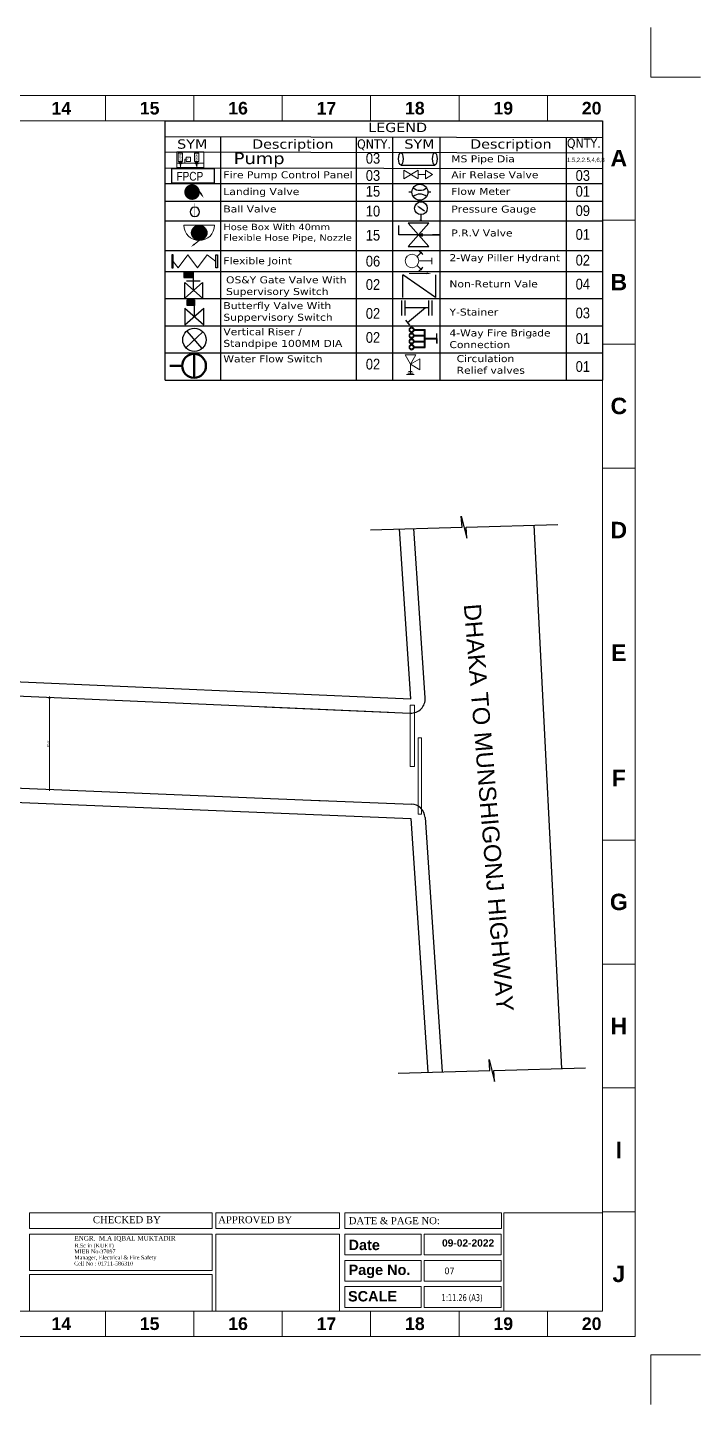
# Model space of a CAD drawing. Header units: inches. Extents: x -98933 to 1585249, y -3352739 to 192771.
# Drawn here: x 15538 to 17236, y 47333 to 50808 of the extents above; entities that cross this region are included whole.
import ezdxf

# ---------------------------------------------------------------- set-up
doc = ezdxf.new("R2010")
doc.units = ezdxf.units.IN
doc.header["$MEASUREMENT"] = 0
doc.header["$PDMODE"] = 35
doc.linetypes.add('CONTINOUS', pattern=[0])
doc.layers.get('0').update_dxf_attribs({"lineweight": 0})
doc.layers.get('Defpoints').update_dxf_attribs({"lineweight": 0})
for name, color, linetype in [('-TB', 7, 'Continuous'), ('8', 7, 'Continuous'), ('A site line', 7, 'Continuous')]:
    doc.layers.add(name, color=color, linetype=linetype)
for name, color, linetype, lineweight in [('BRICK', 32, 'Continuous', 20), ('DIM', 7, 'Continuous', 0), ('FF-VALVES', 170, 'Continuous', 18), ('FIRE SCH', 8, 'Continuous', 0), ('FPS- Butterfly Valve', 1, 'Continuous', 25), ('FPS- FBC-2', 1, 'Continuous', 25), ('FPS- Flexible Joint', 1, 'Continuous', 25), ('FPS- Hose Box', 1, 'Continuous', 25), ('FPS- Landing Valve', 1, 'Continuous', 25), ('FPS- Non Ruturn Valve', 1, 'Continuous', 25), ('FPS- OSY Valve', 1, 'Continuous', 25), ('FPS- Pillar Hydrant', 1, 'Continuous', 25), ('FPS- Pressure Gauge', 1, 'Continuous', 25), ('FPS- Pressure Relief Valve', 1, 'Continuous', 25), ('FPS- Riser', 1, 'Continuous', 25), ('FPS- Y-Strainer', 1, 'Continuous', 25), ('Inline', 7, 'Continuous', 0), ('Layer1', 134, 'Continuous', 0), ('OHTDELIVERY', 7, 'Continuous', 0), ('Outline', 7, 'Continuous', 0), ('pipe line', 1, 'Continuous', 25), ('Scale', 7, 'Continuous', 0), ('Scale_Text', 7, 'Continuous', 0), ('Text', 7, 'Continuous', 0), ('TEXT_TITLEBOX', 7, 'Continuous', 13), ('Titelblk', 7, 'Continuous', 25), ('TITLE', 7, 'Continuous', 20)]:
    doc.layers.add(name, color=color, linetype=linetype, lineweight=lineweight)
doc.styles.add('arial narrow', font='tahoma.ttf')
doc.styles.add('new', font='tahoma.ttf', dxfattribs={"width": 1.3})
doc.styles.add('REG', font='times.ttf')
doc.styles.add('SHT-TEXT-1', font='times.ttf', dxfattribs={"height": 12})
doc.styles.get("Standard").update_dxf_attribs({"font": 'arialbd.ttf', "height": 24})
doc.styles.add('style1', font='arial.ttf')
doc.styles.add('TX 5', font='ARIALN.TTF')
doc.styles.add('ZIA', font='ARIALN.TTF', dxfattribs={"width": 1.05, "height": 10})
doc.dimstyles.new('Dim-Pres', dxfattribs={"dimtxt": 5.5, "dimasz": 2, "dimexe": 1.5, "dimexo": 1.5, "dimgap": 1, "dimtad": 3, "dimdec": 0, "dimzin": 3, "dimdsep": 46, "dimlunit": 4, "dimtxsty": 'REG', "dimblk": 'point', "dimcen": 2, "dimclrd": 256, "dimclre": 256, "dimclrt": 7, "dimadec": 0, "dimazin": 0, "dimtfac": 0.75, "dimtdec": 0, "dimtmove": 1, "dimatfit": 3, "dimldrblk": 'point', "dimfxl": 0, "dimtolj": 1, "dimtzin": 0, "dimlwd": -1, "dimlwe": -1, "dimarcsym": 1})

# ---------------------------------------------------------------- blocks, each defined once
blk = doc.blocks.new('PAGE')
at = {"layer": 'Inline', "color": 252, "lineweight": 15}
blk.add_lwpolyline([(178051640.63, 22656441.11), (178051640.63, 22657235.79), (178050505.36, 22657235.79), (178050505.36, 22656441.11)], close=True, dxfattribs=at)
at = {"layer": 'Outline', "color": 252, "lineweight": 15}
for p, q in [((178051662.57, 22657252.66), (178050483.42, 22657252.66)), ((178051662.57, 22656424.24), (178051662.57, 22657252.66)), ((178050483.42, 22656424.24), (178051662.57, 22656424.24))]:
    blk.add_line(p, q, dxfattribs=at)
blk.add_lwpolyline([(178050483.42, 22657252.66), (178050483.42, 22656424.24)], dxfattribs=at)
at = {"layer": 'Scale', "color": 252, "lineweight": 9}
for p, q in [((178050542.02, 22657235.79), (178050542.02, 22657252.66)), ((178050601.02, 22657235.79), (178050601.02, 22657252.66)), ((178050660.01, 22657235.79), (178050660.01, 22657252.66)), ((178050719.01, 22657235.79), (178050719.01, 22657252.66)), ((178050778.01, 22657235.79), (178050778.01, 22657252.66)), ((178050837.01, 22657235.79), (178050837.01, 22657252.66)), ((178050896, 22657235.79), (178050896, 22657252.66)), ((178050955, 22657235.79), (178050955, 22657252.66)), ((178051014, 22657235.79), (178051014, 22657252.66)), ((178051131.99, 22657235.79), (178051131.99, 22657252.66)), ((178051190.99, 22657235.79), (178051190.99, 22657252.66)), ((178051249.99, 22657235.79), (178051249.99, 22657252.66)), ((178051308.99, 22657235.79), (178051308.99, 22657252.66)), ((178051367.98, 22657235.79), (178051367.98, 22657252.66)), ((178051426.98, 22657235.79), (178051426.98, 22657252.66)), ((178051485.98, 22657235.79), (178051485.98, 22657252.66)), ((178051544.98, 22657235.79), (178051544.98, 22657252.66)), ((178051603.97, 22657235.79), (178051603.97, 22657252.66)), ((178050483.42, 22657169.57), (178050505.36, 22657169.57)), ((178051640.63, 22657169.57), (178051662.57, 22657169.57)), ((178050483.42, 22657086.79), (178050505.36, 22657086.79)), ((178051640.63, 22657086.79), (178051662.57, 22657086.79)), ((178050483.42, 22657004.01), (178050505.36, 22657004.01)), ((178051640.63, 22657004.01), (178051662.57, 22657004.01)), ((178050483.42, 22656921.23), (178050505.36, 22656921.23)), ((178050483.42, 22656755.67), (178050505.36, 22656755.67)), ((178051640.63, 22656755.67), (178051662.57, 22656755.67)), ((178050483.42, 22656672.88), (178050505.36, 22656672.88)), ((178051640.63, 22656672.88), (178051662.57, 22656672.88)), ((178050483.42, 22656590.1), (178050505.36, 22656590.1)), ((178051640.63, 22656590.1), (178051662.57, 22656590.1)), ((178050483.42, 22656507.32), (178050505.36, 22656507.32)), ((178051640.63, 22656507.32), (178051662.57, 22656507.32)), ((178051640.63, 22656507.32), (178051662.57, 22656507.32)), ((178051640.63, 22656507.32), (178051662.57, 22656507.32)), ((178050542.02, 22656424.24), (178050542.02, 22656441.11)), ((178050601.02, 22656424.24), (178050601.02, 22656441.11)), ((178050660.01, 22656424.24), (178050660.01, 22656441.11)), ((178050719.01, 22656424.24), (178050719.01, 22656441.11)), ((178050778.01, 22656424.24), (178050778.01, 22656441.11)), ((178050837.01, 22656424.24), (178050837.01, 22656441.11)), ((178050896, 22656424.24), (178050896, 22656441.11)), ((178050955, 22656424.24), (178050955, 22656441.11)), ((178051014, 22656424.24), (178051014, 22656441.11)), ((178051131.99, 22656424.24), (178051131.99, 22656441.11)), ((178051190.99, 22656424.24), (178051190.99, 22656441.11)), ((178051249.99, 22656424.24), (178051249.99, 22656441.11)), ((178051308.99, 22656424.24), (178051308.99, 22656441.11)), ((178051367.98, 22656424.24), (178051367.98, 22656441.11)), ((178051426.98, 22656424.24), (178051426.98, 22656441.11)), ((178051485.98, 22656424.24), (178051485.98, 22656441.11)), ((178051544.98, 22656424.24), (178051544.98, 22656441.11)), ((178051603.97, 22656424.24), (178051603.97, 22656441.11))]:
    blk.add_line(p, q, dxfattribs=at)
at = {"layer": 'Scale_Text', "color": 252, "lineweight": 13, "attachment_point": 5}
for s, insert, char_height, width in [('01', (178050512.52, 22657244.22), 8.435, 2.5102), ('02', (178050571.52, 22657244.22), 8.435, 2.5102), ('03', (178050630.51, 22657244.22), 8.435, 2.5102), ('04', (178050689.51, 22657244.22), 8.435, 2.5102), ('05', (178050748.51, 22657244.22), 8.435, 2.5102), ('06', (178050807.51, 22657244.22), 8.435, 2.5102), ('07', (178050866.5, 22657244.22), 8.435, 2.5102), ('08', (178050925.5, 22657244.22), 8.435, 2.5102), ('09', (178050984.5, 22657244.22), 8.435, 2.5102), ('10', (178051043.5, 22657244.22), 8.435, 2.5102), ('13', (178051220.49, 22657244.22), 8.435, 2.5102), ('16', (178051397.48, 22657244.22), 8.435, 2.5102), ('18', (178051515.48, 22657244.22), 8.435, 2.5102), ('19', (178051574.48, 22657244.22), 8.435, 2.5102), ('20', (178051633.47, 22657244.22), 8.435, 2.5102), ('11', (178051102.49, 22657244.22), 8.435, 2.5102), ('12', (178051161.49, 22657244.22), 8.435, 2.5102), ('14', (178051279.49, 22657244.22), 8.435, 2.5102), ('15', (178051338.49, 22657244.22), 8.435, 2.5102), ('17', (178051456.48, 22657244.22), 8.435, 2.5102), ('A', (178050494.39, 22657210.97), 10.97, 8.3603), ('A', (178051651.6, 22657210.97), 10.97, 8.3603), ('B', (178050494.39, 22657128.18), 10.97, 8.3603), ('B', (178051651.6, 22657128.18), 10.97, 8.3603), ('C', (178050494.39, 22657045.4), 10.97, 8.3603), ('C', (178051651.6, 22657045.4), 10.97, 8.3603), ('D', (178050494.39, 22656962.62), 10.97, 8.3603), ('D', (178051651.6, 22656962.62), 10.97, 8.3603), ('E', (178050494.39, 22656879.84), 10.97, 8.3603), ('E', (178051651.6, 22656880.75), 10.97, 8.3603), ('F', (178050494.39, 22656797.06), 10.97, 8.3603), ('F', (178051651.6, 22656797.06), 10.97, 8.3603), ('G', (178050494.39, 22656714.27), 10.97, 8.3603), ('G', (178051651.6, 22656714.27), 10.97, 8.3603), ('H', (178050494.39, 22656631.49), 10.97, 8.3603), ('H', (178051651.6, 22656631.49), 10.97, 8.3603), ('I', (178050494.39, 22656548.71), 10.97, 8.3603), ('I', (178051651.6, 22656548.71), 10.97, 8.3603), ('J', (178050494.39, 22656465.93), 10.97, 8.3603), ('J', (178051651.6, 22656465.93), 10.97, 8.3603), ('01', (178050512.52, 22656432.67), 8.435, 2.5102), ('02', (178050571.52, 22656432.67), 8.435, 2.5102), ('03', (178050630.51, 22656432.67), 8.435, 2.5102), ('04', (178050689.51, 22656432.67), 8.435, 2.5102), ('05', (178050748.51, 22656432.67), 8.435, 2.5102), ('06', (178050807.51, 22656432.67), 8.435, 2.5102), ('07', (178050866.5, 22656432.67), 8.435, 2.5102), ('08', (178050925.5, 22656432.67), 8.435, 2.5102), ('09', (178050984.5, 22656432.67), 8.435, 2.5102), ('10', (178051043.5, 22656432.67), 8.435, 2.5102), ('11', (178051102.49, 22656432.67), 8.435, 2.5102), ('12', (178051161.49, 22656432.67), 8.435, 2.5102), ('13', (178051220.49, 22656432.67), 8.435, 2.5102), ('14', (178051279.49, 22656432.67), 8.435, 2.5102), ('15', (178051338.49, 22656432.67), 8.435, 2.5102), ('16', (178051397.48, 22656432.67), 8.435, 2.5102), ('17', (178051456.48, 22656432.67), 8.435, 2.5102), ('18', (178051515.48, 22656432.67), 8.435, 2.5102), ('19', (178051574.48, 22656432.67), 8.435, 2.5102), ('20', (178051633.47, 22656432.67), 8.435, 2.5102)]:
    blk.add_mtext(s, dxfattribs=dict(at, insert=insert, char_height=char_height, width=width))
blk = doc.blocks.new('Title')
at = {"layer": 'Defpoints', "color": 1, "ltscale": 10}
for points in [[(-98623, -85271), (-98623, -85371), (-98523, -85371)], [(-98623, -88042.4), (-98623, -87942.4), (-98523, -87942.4)]]:
    blk.add_lwpolyline(points, dxfattribs=at)
at = {"layer": 'Titelblk', "color": 3, "linetype": 'Continuous', "lineweight": 0, "xscale": 3.014611567961765, "yscale": 3.014611567959946, "zscale": 3.014611567966516}
blk.add_blockref('PAGE', (-536855255.8, -68388224), dxfattribs=at)
blk = doc.blocks.new('dot')
at = {"color": 4}
for p, q in [((-1.5, 0), (1.5, 0)), ((0, 1.5), (0, -1.5))]:
    blk.add_line(p, q, dxfattribs=at)
at = {"color": 6, "const_width": 0.5}
blk.add_lwpolyline([(-0.25, 0, 1), (0.25, 0, 1)], format="xyb", close=True, dxfattribs=at)
blk = doc.blocks.new('point')
blk.add_blockref('dot', (0, 0))
blk = doc.blocks.new('*D512')
at = {"layer": 'Defpoints', "color": 0, "ltscale": 30, "transparency": 16777216}
for p in [(15593.4, 49115.9), (15618, 49115.9, -1.2), (15607.9, 48884.4, -1.2)]:
    blk.add_point(p, dxfattribs=at)
at = {"layer": 'Layer1', "ltscale": 30, "transparency": 16777216}
for p, q in [((15597.4, 49115.9), (15591.9, 49115.9)), ((15593.4, 48886.4), (15593.4, 49113.9)), ((15597.4, 48884.4), (15591.9, 48884.4))]:
    blk.add_line(p, q, dxfattribs=at)
at = {"layer": 'Layer1', "ltscale": 30, "transparency": 16777216, "xscale": 2, "yscale": 2, "zscale": 2}
for p, rotation in [((15593.4, 49115.9), 90), ((15593.4, 48884.4), 270)]:
    blk.add_blockref('point', p, dxfattribs=dict(at, rotation=rotation))
at = {"layer": 'Layer1', "color": 7, "ltscale": 30, "transparency": 16777216, "insert": (15589.9, 49000.1), "char_height": 5, "attachment_point": 5, "rotation": 90, "style": 'REG'}
blk.add_mtext('\\A1;19\'-3"', dxfattribs=at)
blk = doc.blocks.new('FPS- Pressure Relief Valve')
at = {"layer": 'FPS- Pressure Relief Valve', "ltscale": 15}
h = blk.add_hatch(color=256, dxfattribs=at)
h.paths.add_polyline_path([(-4331.85, -12011.46), (-4331.85, -12012.27), (-4334.03, -12011.46)])
h.paths.add_polyline_path([(-4331.85, -12010.65), (-4331.85, -12011.46), (-4334.03, -12011.46)])
for p, q in [((-4345.87, -12011.46), (-4345.87, -12005.91)), ((-4327.84, -12004.47), (-4340.22, -12004.47)), ((-4327.84, -12004.47), (-4340.22, -12018.46)), ((-4340.22, -12004.47), (-4327.84, -12018.46)), ((-4334.03, -12011.46), (-4345.87, -12011.46)), ((-4334.03, -12011.46), (-4331.85, -12010.65)), ((-4334.03, -12011.46), (-4321.57, -12011.46)), ((-4334.03, -12011.46), (-4331.85, -12012.27)), ((-4334.03, -12011.46), (-4331.85, -12012.27)), ((-4331.85, -12010.65), (-4331.85, -12012.27)), ((-4321.57, -12011.46), (-4325.71, -12011.46)), ((-4340.22, -12018.46), (-4327.84, -12018.46))]:
    blk.add_line(p, q, dxfattribs=at)
blk = doc.blocks.new('FPS- Pressure Gauge')
at = {"layer": 'FPS- Pressure Gauge', "color": 7}
blk.add_lwpolyline([(-4336.3, -11954.3), (-4331.7, -11957.5)], dxfattribs=at)
at = {"layer": 'FPS- Pressure Gauge', "color": 1}
for points in [[(-4334.6, -11965), (-4335.4, -11965), (-4333.8, -11965)], [(-4334.6, -11960.4), (-4334.6, -11965)]]:
    blk.add_lwpolyline(points, dxfattribs=at)
blk.add_circle((-4334.6, -11955.4), 5.01, dxfattribs=at)
at = {"layer": 'FPS- Pressure Gauge', "color": 7}
blk.add_solid([(-4336.5, -11954.6), (-4337.9, -11953.2), (-4336.1, -11954)], dxfattribs=at)
blk = doc.blocks.new('FPS- Non Ruturn Valve')
at = {"layer": 'FPS- Non Ruturn Valve', "color": 1, "ltscale": 2}
for p, q in [((-4341.32, -11946.47), (-4341.32, -11935.64)), ((-4325.74, -11946.47), (-4341.32, -11935.64)), ((-4325.74, -11935.64), (-4325.74, -11946.47))]:
    blk.add_line(p, q, dxfattribs=at)
at = {"layer": 'FPS- Non Ruturn Valve', "color": 7, "lineweight": 5}
blk.add_lwpolyline([(-4330.01, -11935.05), (-4338.35, -11935.05)], dxfattribs=at)
blk.add_solid([(-4330.01, -11934.65), (-4327.64, -11935.05), (-4330.01, -11935.44)], dxfattribs=at)
blk = doc.blocks.new('FPS- Y-Strainer')
at = {"layer": 'FPS- Y-Strainer', "color": 1, "linetype": 'Continuous'}
for p, q in [((-4339.07, -11925.71), (-4328.32, -11916.87)), ((-4327.1, -11918.41), (-4329.53, -11915.33)), ((-4343.02, -11921.2), (-4343.02, -11930.22)), ((-4340.9, -11921.2), (-4340.9, -11930.22)), ((-4340.9, -11925.71), (-4326.91, -11925.71)), ((-4326.91, -11921.2), (-4326.91, -11930.22)), ((-4324.8, -11921.2), (-4324.8, -11930.22))]:
    blk.add_line(p, q, dxfattribs=at)
blk = doc.blocks.new('FLOW MITER')
at = {"color": 1, "lineweight": 30}
for p, q in [((-163218.73, -135017.19), (-163219.31, -135017.19)), ((-163215.04, -135017.19), (-163215.63, -135017.19))]:
    blk.add_line(p, q, dxfattribs=at)
blk.add_circle((-163217.18, -135017.19), 1.55, dxfattribs=at)
for centre, start, end in [((-163217.18, -135014.83), 229.3985, 310.6015), ((-163217.18, -135019.55), 49.3985, 130.6015)]:
    blk.add_arc(centre, 1.99, start, end, dxfattribs=at)
blk = doc.blocks.new('FPS- Pillar Hydrant')
at = {"layer": 'FPS- Pillar Hydrant', "lineweight": 0}
for p, q in [((-4332.11, -11785.13), (-4334.44, -11787.46)), ((-4332.24, -11785.1), (-4333.39, -11783.95)), ((-4333.39, -11783.95), (-4331.04, -11786.3)), ((-4333.39, -11783.95), (-4331.04, -11786.3)), ((-4331.95, -11784.81), (-4333.39, -11783.95)), ((-4331.04, -11786.3), (-4331.95, -11784.81)), ((-4332.11, -11795.24), (-4334.44, -11792.92)), ((-4333.42, -11790.19), (-4325.55, -11790.19)), ((-4333.39, -11796.43), (-4331.04, -11794.08)), ((-4333.39, -11796.43), (-4331.04, -11794.08)), ((-4332.24, -11795.27), (-4333.39, -11796.43)), ((-4331.04, -11794.08), (-4331.95, -11795.56)), ((-4325.55, -11792.25), (-4325.55, -11788.24)), ((-4325.55, -11790.19), (-4325.55, -11792.25)), ((-4331.95, -11795.56), (-4333.39, -11796.43))]:
    blk.add_line(p, q, dxfattribs=at)
blk.add_circle((-4337.58, -11790.19), 4.16, dxfattribs=at)
blk = doc.blocks.new('A$C3D6C2CD6')
at = {"layer": 'pipe line', "color": 1, "lineweight": 0}
for p, q in [((133, 872), (0, 657)), ((266, 657), (133, 872)), ((0, 657), (266, 657)), ((266, 0), (0, 431)), ((266, 431), (0, 0)), ((0, 431), (266, 431)), ((133, 657), (133, 431)), ((0, 0), (266, 0))]:
    blk.add_line(p, q, dxfattribs=at)
blk = doc.blocks.new('FPS- Hose Box')
at = {"layer": 'FPS- Hose Box'}
blk.add_hatch(color=1, dxfattribs=at).paths.add_polyline_path([(-4357.2, -12025, -1), (-4357.1, -12009.5, -1)])
at = {"layer": 'FPS- Hose Box', "color": 1, "lineweight": 0}
blk.add_line((-4349.4, -12001.7), (-4349.4, -12032.6), dxfattribs=at)
blk.add_line((-4349.4, -12001.7), (-4349.4, -12032.6), dxfattribs=at)
at = {"layer": 'FPS- Hose Box', "color": 1, "lineweight": 0, "ltscale": 10}
blk.add_lwpolyline([(-4368.6, -12012.4), (-4364.9, -12017.1)], dxfattribs=at)
at = {"layer": 'FPS- Hose Box', "color": 1}
blk.add_circle((-4357.1, -12017.2), 7.77, dxfattribs=at)
at = {"layer": 'FPS- Hose Box', "color": 1, "lineweight": 0}
blk.add_arc((-4349.4, -12017.2), 15.5, 89.9811, 269.9811, dxfattribs=at)
at = {"layer": 'FPS- Hose Box', "color": 1, "lineweight": 0, "ltscale": 10}
blk.add_solid([(-4368, -12011.9), (-4371.6, -12008.6), (-4369.3, -12012.8)], dxfattribs=at)
blk = doc.blocks.new('FPS- Butterfly Valve')
at = {"layer": 'FPS- Butterfly Valve'}
h = blk.add_hatch(color=5, dxfattribs=at)
h.dxf.hatch_style = 1
h.paths.add_polyline_path([(-4333.69, -11862.12), (-4333.69, -11865.64), (-4338.21, -11865.64), (-4338.21, -11862.12)])
at = {"layer": 'FPS- Butterfly Valve', "color": 1, "ltscale": 2}
for p, q in [((-4339.63, -11867.44), (-4339.63, -11877.97)), ((-4339.63, -11867.44), (-4327.75, -11877.97)), ((-4339.63, -11877.97), (-4327.75, -11867.44)), ((-4333.69, -11872.71), (-4333.69, -11862.12)), ((-4327.75, -11877.97), (-4327.75, -11867.44))]:
    blk.add_line(p, q, dxfattribs=at)
at = {"layer": 'FPS- Butterfly Valve', "color": 4}
for p, q in [((-4338.21, -11865.64), (-4338.21, -11862.12)), ((-4338.21, -11862.12), (-4333.69, -11862.12)), ((-4333.69, -11865.64), (-4338.21, -11865.64)), ((-4333.69, -11862.12), (-4333.69, -11865.64))]:
    blk.add_line(p, q, dxfattribs=at)
blk = doc.blocks.new('FPS- OSY Valve')
at = {"lineweight": -2}
h = blk.add_hatch(color=5, dxfattribs=at)
h.dxf.hatch_style = 1
h.paths.add_polyline_path([(-4338.77, -11843.67), (-4338.77, -11846.83), (-4333.36, -11846.83), (-4333.36, -11843.67)])
blk.add_lwpolyline([(-4333.36, -11843.67), (-4338.77, -11843.67), (-4338.77, -11846.83), (-4333.36, -11846.83)], close=True, dxfattribs=at)
at = {"layer": 'FPS- OSY Valve', "color": 1, "ltscale": 2}
for p, q in [((-4333.36, -11854.08), (-4333.36, -11843.66)), ((-4338.34, -11858.48), (-4338.34, -11849.67)), ((-4328.38, -11849.67), (-4338.34, -11858.48)), ((-4328.38, -11858.48), (-4338.34, -11849.67)), ((-4329.73, -11848.86), (-4337.38, -11848.86)), ((-4328.38, -11849.67), (-4328.38, -11858.48))]:
    blk.add_line(p, q, dxfattribs=at)
blk = doc.blocks.new('FPS- Landing Valve')
at = {"layer": 'FPS- Landing Valve'}
blk.add_hatch(color=256, dxfattribs=at).paths.add_polyline_path([(-4327.9, -11820.6, -1), (-4339.4, -11820.6, -1)])
blk.add_line((-4327, -11821.9), (-4330, -11817.6), dxfattribs=at)
blk.add_solid([(-4326.5, -11821.5), (-4325, -11825), (-4327.6, -11822.2)], dxfattribs=at)
blk = doc.blocks.new('FPS- Flexible Joint')
at = {"layer": 'FPS- Flexible Joint', "color": 1}
for points in [[(-4344.79, -11808.38), (-4344.79, -11801.69), (-4345.57, -11801.69), (-4345.57, -11808.38)], [(-4323.19, -11808.38), (-4323.19, -11801.69), (-4322.41, -11801.69), (-4322.41, -11808.38)]]:
    blk.add_lwpolyline(points, close=True, dxfattribs=at)
at = {"layer": 'FPS- Flexible Joint', "color": 1, "lineweight": 5}
blk.add_lwpolyline([(-4344.79, -11805.04), (-4342.33, -11808.38), (-4337.41, -11801.69), (-4332.48, -11808.38), (-4327.56, -11801.69), (-4323.19, -11805.04)], dxfattribs=at)
blk = doc.blocks.new('FPS- FBC-2')
at = {"lineweight": -2, "true_color": 0xed1f24}
h = blk.add_hatch(color=240, dxfattribs=at)
h.dxf.hatch_style = 1
h.paths.add_polyline_path([(-4334.74, -11771.09), (-4339.69, -11771.09, 16.474806), (-4339.69, -11771.36), (-4335.01, -11771.36), (-4335.01, -11773.64), (-4339.69, -11773.64, 16.474806), (-4339.69, -11773.91), (-4335.01, -11773.91), (-4335.01, -11776.2), (-4339.69, -11776.2, 16.474806), (-4339.69, -11776.47), (-4335.01, -11776.47), (-4335.01, -11778.75), (-4339.69, -11778.75, 16.474806), (-4339.69, -11779.02), (-4334.74, -11779.02), (-4334.74, -11775.19), (-4329.62, -11775.19), (-4329.62, -11775.05), (-4329.62, -11774.92), (-4334.74, -11774.92)])
h.paths.add_polyline_path([(-4339.95, -11771.22, -1), (-4341.65, -11771.22, -1)], flags=16)
h.paths.add_polyline_path([(-4339.95, -11773.78, -1), (-4341.65, -11773.78, -1)], flags=16)
h.paths.add_polyline_path([(-4339.95, -11776.33, -1), (-4341.65, -11776.33, -1)], flags=16)
h.paths.add_polyline_path([(-4339.95, -11778.88, -1), (-4341.65, -11778.88, -1)], flags=16)
at = {"layer": 'FPS- FBC-2', "color": 1}
for p, q in [((-4339.69, -11771.09), (-4334.74, -11771.09)), ((-4339.69, -11771.36), (-4335.01, -11771.36)), ((-4335.01, -11773.64), (-4335.01, -11771.36)), ((-4334.74, -11774.92), (-4334.74, -11771.09)), ((-4339.69, -11773.64), (-4335.01, -11773.64)), ((-4339.69, -11773.91), (-4335.01, -11773.91)), ((-4339.69, -11776.2), (-4335.01, -11776.2)), ((-4339.69, -11776.47), (-4335.01, -11776.47)), ((-4339.69, -11778.75), (-4335.01, -11778.75)), ((-4335.01, -11776.2), (-4335.01, -11773.91)), ((-4335.01, -11778.75), (-4335.01, -11776.47)), ((-4334.74, -11774.92), (-4329.62, -11774.92)), ((-4334.74, -11775.19), (-4329.62, -11775.19)), ((-4334.74, -11779.02), (-4334.74, -11775.19)), ((-4329.62, -11777.12), (-4329.62, -11772.86)), ((-4329.62, -11775.05), (-4329.62, -11777.24)), ((-4339.69, -11779.02), (-4334.74, -11779.02))]:
    blk.add_line(p, q, dxfattribs=at)
for centre in [(-4340.8, -11771.22), (-4340.8, -11773.78), (-4340.8, -11776.33), (-4340.8, -11778.88)]:
    blk.add_circle(centre, 0.849, dxfattribs=at)
for centre in [(-4340.8, -11771.22), (-4340.8, -11773.78), (-4340.8, -11776.33), (-4340.8, -11778.88)]:
    blk.add_arc(centre, 1.12, 6.94704, 353.05296, dxfattribs=at)
blk = doc.blocks.new('FPS- Riser')
at = {"layer": 'FPS- Riser'}
for p, q in [((-4330.01, -11756.75), (-4337.56, -11763.74)), ((-4337.14, -11756.34), (-4330.43, -11764.15))]:
    blk.add_line(p, q, dxfattribs=at)
blk.add_circle((-4333.78, -11760.24), 5.15, dxfattribs=at)
blk = doc.blocks.new('ball.v')
at = {"color": 7, "linetype": 'ByBlock', "lineweight": 13, "const_width": 1}
for points in [[(387146, 646537), (387146, 646995), (387395, 646995)], [(386990, 646713), (386687, 646713)], [(386990, 646537), (386990, 646888)], [(387302, 646537), (387302, 646888)], [(387302, 646713), (387601, 646713)]]:
    blk.add_lwpolyline(points, dxfattribs=at)
at = {"color": 7, "linetype": 'CONTINOUS'}
blk.add_circle((387146, 646713), 156, dxfattribs=at)
blk = doc.blocks.new('FPS- Fire Pump-2')
at = {"layer": 'OHTDELIVERY'}
for p, q in [((-4383.5, -11919.6), (-4383.5, -11900.4)), ((-4383.5, -11900.4), (-4350.3, -11900.4)), ((-4350.3, -11919.6), (-4350.3, -11900.4)), ((-4350.3, -11914.2), (-4383.5, -11914.2)), ((-4380.5, -11913.4), (-4377.4, -11913.4)), ((-4380.3, -11915), (-4377.6, -11915)), ((-4378.4, -11916.4), (-4379.5, -11916.4)), ((-4379.5, -11916.4), (-4378.4, -11917.1)), ((-4378.4, -11916.4), (-4379.5, -11917.1)), ((-4378.4, -11917.1), (-4379.5, -11917.1)), ((-4379, -11912), (-4379, -11916.4)), ((-4379, -11917.1), (-4379, -11919.6)), ((-4372, -11909.5), (-4373.8, -11909.5)), ((-4373.8, -11909.5), (-4373.8, -11914.2)), ((-4360.6, -11913.4), (-4357.5, -11913.4)), ((-4360.4, -11915), (-4357.7, -11915)), ((-4358.5, -11916.4), (-4359.6, -11916.4)), ((-4359.6, -11916.4), (-4358.5, -11917.1)), ((-4358.5, -11916.4), (-4359.6, -11917.1)), ((-4358.5, -11917.1), (-4359.6, -11917.1)), ((-4359, -11912), (-4359, -11916.4)), ((-4359, -11912), (-4359, -11916.4)), ((-4359, -11917.1), (-4359, -11919.6)), ((-4383.5, -11919.6), (-4350.3, -11919.6))]:
    blk.add_line(p, q, dxfattribs=at)
for points in [[(-4381.6, -11901.8), (-4376.4, -11901.8), (-4376.4, -11912), (-4381.6, -11912)], [(-4372, -11906.9), (-4366.7, -11906.9), (-4366.7, -11912), (-4372, -11912)], [(-4361.6, -11901.8), (-4356.4, -11901.8), (-4356.4, -11912), (-4361.6, -11912)]]:
    blk.add_lwpolyline(points, close=True, dxfattribs=at)
for centre in [(-4379, -11914.2), (-4359, -11914.2)]:
    blk.add_circle(centre, 0.777, dxfattribs=at)
for centre, start, end in [((-4380.4, -11914.2), 97.2169, 277.2169), ((-4377.5, -11914.2), 262.7831, 82.7831), ((-4360.5, -11914.2), 97.2169, 277.2169), ((-4357.6, -11914.2), 262.7831, 82.7831)]:
    blk.add_arc(centre, 0.783, start, end, dxfattribs=at)
at = {"layer": 'OHTDELIVERY', "char_height": 2, "attachment_point": 1}
for s, insert, rotation in [('ELECT', (-4378, -11902.7), 270), ('J', (-4368.8, -11910.5), 180), ('DIESEL', (-4358.3, -11902), 270)]:
    blk.add_mtext_dynamic_manual_height_columns(s, width=1.593, gutter_width=35, heights=[0], dxfattribs=dict(at, insert=insert, rotation=rotation))
blk = doc.blocks.new('sswy')
at = {"color": 1, "lineweight": 50}
for p, q in [((-252678.3, 148551), (-252678.3, 148476.4)), ((-252715.6, 148513.7), (-252753.9, 148513.7))]:
    blk.add_line(p, q, dxfattribs=at)
blk.add_circle((-252678.3, 148513.7), 37.3, dxfattribs=at)
blk = doc.blocks.new('P.R.V')
at = {"layer": 'FIRE SCH', "color": 1}
for p, q in [((145872, 36732), (145942, 36732)), ((145907, 36638), (145907, 36732)), ((145882, 36717), (145932, 36717)), ((145890, 36702), (145924, 36702)), ((145857, 36553), (145956, 36553))]:
    blk.add_line(p, q, dxfattribs=at)
blk.add_lwpolyline([(145821, 36589), (145821, 36688), (145907, 36638)], close=True, dxfattribs=at)
blk.add_lwpolyline([(145956, 36553), (145907, 36638), (145857, 36553)], dxfattribs=at)

msp = doc.modelspace()

# ---------------------------------------------------------------- linework, layer by layer
at = {"layer": '8', "color": 7, "lineweight": -3}
for p, q in [((15885.32, 49917.82), (15885.32, 50572.01)), ((15885.32, 50572.01), (16988.52, 50572.01)), ((16988.52, 50572.01, 36.52), (16988.52, 49917.82, -13.17)), ((15885.12, 50532.31), (16988.52, 50529.78, 33.31)), ((16025.59, 50531.99, 53.59), (16025.59, 49917.82, 2.22)), ((16367.8, 50531.2, 53.51), (16367.8, 49917.82, 2.22)), ((16459.19, 50530.99, 37.58), (16459.19, 49917.82, -13.69)), ((16578.61, 50530.72, 53.47), (16578.61, 49917.82, 2.22)), ((16897.13, 50529.99, 53.27), (16897.13, 49917.82, 2.79)), ((15885.32, 50494.07), (16988.52, 50491.76, 30.42)), ((15885.32, 50453.81), (16988.52, 50451.73, 27.38)), ((15885.32, 50413.54), (16348.43, 50413.54)), ((15885.32, 50413.54), (16988.52, 50413.54)), ((15885.2, 50369.42), (16988.52, 50369.42)), ((15885.32, 50319.56), (16988.52, 50319.56)), ((15885.32, 50245.05), (16988.52, 50245.05)), ((15885.32, 50192.16), (16988.52, 50192.16)), ((15885.32, 50123.57), (16988.52, 50123.57)), ((15885.32, 50054.99), (16988.52, 50054.99)), ((15885.32, 49986.4), (16988.52, 49986.4)), ((15885.32, 49917.82, -13.69), (16988.52, 49917.82, -13.69))]:
    msp.add_line(p, q, dxfattribs=at)
at = {"layer": '8', "color": 1, "lineweight": -3}
for p, q in [((16480.24, 50491.95), (16565.97, 50491.92)), ((16480.99, 50460.36), (16566.29, 50460.36))]:
    msp.add_line(p, q, dxfattribs=at)
at = {"layer": '8', "color": 7, "lineweight": -3}
msp.add_lwpolyline([(15902.57, 50451.68), (16009.09, 50451.68), (16009.09, 50415.01), (15902.57, 50415.01)], close=True, dxfattribs=at)
at = {"layer": '8', "color": 1, "lineweight": -3}
for centre in [(16480.24, 50476.16), (16565.97, 50476.13)]:
    msp.add_ellipse(centre, major_axis=(0, -15.79), ratio=0.3570771, dxfattribs=at)
at = {"layer": 'A site line', "color": 7, "ltscale": 30}
for p, q in [((16505.56, 49113.31, -1.19), (16476.79, 49542.17, -1.19)), ((16541.48, 49115.72, -1.19), (16512.8, 49543.22, -1.19)), ((16815.31, 49552.06, 2.59), (16885.37, 48180.69, 2.59)), ((15255.33, 48898.86, -1.19), (16293.09, 48856.33, -1.19)), ((16255.59, 48857.86, -1.19), (16506.7, 48847.57, -1.19)), ((16505.23, 48811.6, 0.7), (16548.21, 48170.84, 0.7)), ((16541.15, 48814.01, 0.7), (16584.22, 48171.89, 0.7))]:
    msp.add_line(p, q, dxfattribs=at)
at = {"layer": 'A site line', "color": 5, "lineweight": 30, "ltscale": 30}
for p, q in [((15265.93, 49167.27, -1.19), (16505.56, 49113.31, -1.19)), ((15233.64, 48863.21, -1.21), (16505.23, 48811.6, 0.7))]:
    msp.add_line(p, q, dxfattribs=at)
at = {"layer": 'A site line', "color": 7, "ltscale": 30, "extrusion": (0.029825, -0.004737, 0.999544)}
for points, elevation in [([(51499.54, -8425.05), (51542.5, -8652.54), (51569.57, -8646.29), (51517.11, -8668.85), (51544.39, -8662.56), (51587.34, -8890.04)], 269.4), ([(50156.14, -8709.21), (50199.09, -8936.7), (50226.17, -8930.45), (50173.71, -8953.02), (50200.98, -8946.72), (50243.94, -9174.21)], 277.99)]:
    msp.add_lwpolyline(points, dxfattribs=dict(at, elevation=elevation))
at = {"layer": 'A site line', "color": 7, "ltscale": 30, "elevation": -1.19}
msp.add_lwpolyline([(15267.72, 49239.22), (15227.49, 49242.13), (15224.97, 49168.37, 0.4090312), (15259.44, 49131.52), (16449.09, 49079.67)], format="xyb", dxfattribs=at)
msp.add_lwpolyline([(16136.3, 49092.91), (16504.04, 49077.34)], dxfattribs=at)
at = {"layer": 'A site line', "color": 7, "ltscale": 30}
for centre, start, end in [((16505.56, 49113.31, 0.7), 267.57498, 3.83786), ((16505.23, 48811.6, 0.7), 3.83786, 87.65299)]:
    msp.add_arc(centre, 36, start, end, dxfattribs=at)
at = {"layer": 'BRICK', "color": 7, "ltscale": 30, "elevation": -1.19}
for points in [[(16514.97, 49097.63), (16503.85, 49097.63), (16503.85, 48942.89), (16514.97, 48942.89)], [(16523.87, 48822.1), (16532.02, 48822.1), (16532.02, 49015.33), (16523.87, 49015.33)]]:
    msp.add_lwpolyline(points, close=True, dxfattribs=at)
at = {"layer": 'TEXT_TITLEBOX'}
for p, q in [((15543.27, 47776.48), (15543.27, 47816.41)), ((15543.27, 47816.41), (16004.01, 47816.41)), ((16004.01, 47816.41), (16004.01, 47776.48)), ((16013.46, 47776.48), (16013.46, 47816.41)), ((16013.46, 47816.41), (16325.63, 47816.41)), ((16325.63, 47816.41), (16325.63, 47776.48)), ((16339.02, 47776.48), (16339.02, 47816.41)), ((16339.02, 47816.41), (16734.32, 47816.41)), ((16734.32, 47816.41), (16734.32, 47776.48)), ((16740.19, 47568.08), (16740.19, 47816.41)), ((16740.19, 47816.41), (16988.52, 47816.41)), ((16988.52, 47816.41), (16988.52, 47568.08)), ((16004.01, 47776.48), (15543.27, 47776.48)), ((15543.43, 47670.22), (15543.43, 47762.46)), ((15543.43, 47762.46), (16004.15, 47762.46)), ((16004.15, 47762.46), (16004.15, 47670.22)), ((16325.63, 47776.48), (16013.46, 47776.48)), ((16013.46, 47568.08), (16013.46, 47762.46)), ((16013.46, 47762.46), (16325.63, 47762.46)), ((16325.63, 47762.46), (16325.63, 47568.08)), ((16734.32, 47776.48), (16339.02, 47776.48)), ((16339.02, 47710.17), (16339.02, 47762.46)), ((16339.02, 47762.46), (16531.22, 47762.46)), ((16531.22, 47762.46), (16531.22, 47710.17)), ((16539.39, 47710.17), (16539.39, 47762.46)), ((16539.39, 47762.46), (16733.31, 47762.46)), ((16733.31, 47762.46), (16733.31, 47710.17)), ((16531.22, 47710.17), (16339.02, 47710.17)), ((16339.02, 47643.86), (16339.02, 47696.16)), ((16339.02, 47696.16), (16531.22, 47696.16)), ((16531.22, 47696.16), (16531.22, 47643.86)), ((16733.31, 47710.17), (16539.39, 47710.17)), ((16539.39, 47643.86), (16539.39, 47696.16)), ((16539.39, 47696.16), (16733.31, 47696.16)), ((16733.31, 47696.16), (16733.31, 47643.86)), ((16004.15, 47670.22), (15543.43, 47670.22)), ((15543.43, 47568.08), (15543.43, 47660.32)), ((15543.43, 47660.32), (16004.15, 47660.32)), ((16004.15, 47660.32), (16004.15, 47568.08)), ((16531.22, 47643.86), (16339.02, 47643.86)), ((16733.31, 47643.86), (16539.39, 47643.86)), ((16339.02, 47577.55), (16339.02, 47629.85)), ((16339.02, 47629.85), (16531.22, 47629.85)), ((16531.22, 47629.85), (16531.22, 47577.55)), ((16539.39, 47577.55), (16539.39, 47629.85)), ((16539.39, 47629.85), (16733.31, 47629.85)), ((16733.31, 47629.85), (16733.31, 47577.55)), ((16531.22, 47577.55), (16339.02, 47577.55)), ((16733.31, 47577.55), (16539.39, 47577.55)), ((16004.15, 47568.08), (15543.43, 47568.08)), ((16325.63, 47568.08), (16013.46, 47568.08)), ((16988.52, 47568.08), (16740.19, 47568.08))]:
    msp.add_line(p, q, dxfattribs=at)

# ---------------------------------------------------------------- block references
at = {"layer": '8', "color": 7, "xscale": 2.058613885892555, "yscale": 2.058613885896193, "zscale": 2.058613885913999}
msp.add_blockref('FPS- Fire Pump-2', (24938.84, 74992.06), dxfattribs=at)
at = {"layer": '8', "color": 7, "lineweight": -3}
for name, p, xscale, yscale, zscale, rotation in [('A$C3D6C2CD6', (16487.7, 50447.82), 0.08303970185443177, 0.08303970185443177, 0.08303970165260828, 270), ('FPS- Hose Box', (-13973.49, 61146.75), 2.491842761141015, 2.491842761915905, 2.491842762923981, 90), ('FPS- Y-Strainer', (-1765.3, -218.38), 4.219321185111767, 4.219321186392335, 4.219321188105239, 180)]:
    msp.add_blockref(name, p, dxfattribs=dict(at, xscale=xscale, yscale=yscale, zscale=zscale, rotation=rotation))
for name, p, xscale, yscale, zscale in [('FPS- Landing Valve', (30777.3, 90826.09), 3.420623530109879, 3.420623531175806, 3.420623532560854), ('FLOW MITER', (2137822.32, 1805177.7), 12.99675799993565, 12.9967579999502, 12.99675799976096), ('FPS- Pressure Gauge', (30424.36, 88671.93), 3.205271586484741, 3.205271587456082, 3.205271588770138), ('FPS- Pressure Relief Valve', (34749.01, 100791.1), 4.20486707019154, 4.204867071457556, 4.204867073193063), ('FPS- Flexible Joint', (37559.17, 109050.12), 4.98368552228203, 4.983685523831809, 4.983685525841766), ('FPS- Pillar Hydrant', (34386.15, 98813.03), 4.121610641799634, 4.121610640788276, 4.121610642531844), ('FPS- OSY Valve', (35458.36, 103489.9), 4.500194323714823, 4.500194325089979, 4.5001943269146), ('FPS- Non Ruturn Valve', (39473.61, 113386.17), 5.295259075239301, 5.295259076854563, 5.295259079002332), ('FPS- Butterfly Valve', (33188.85, 97280.98), 3.975747805350693, 3.975747806558502, 3.97574780818137), ('FPS- Riser', (40648.56, 117016.68), 5.69692883870448, 5.696928840447072, 5.696928842756452), ('FPS- FBC-2', (41236.36, 117104.39), 5.69692883870448, 5.696928840447072, 5.696928842756452)]:
    msp.add_blockref(name, p, dxfattribs=dict(at, xscale=xscale, yscale=yscale, zscale=zscale))
at = {"layer": '8', "color": 7, "linetype": 'Continuous', "lineweight": 9, "xscale": -0.07740423333598301, "yscale": 0.07740423310315236, "zscale": 0.07740423325583892}
msp.add_blockref('ball.v', (45927.17, 284.01), dxfattribs=at)
at = {"layer": '8', "color": 7, "lineweight": -2, "xscale": 0.807212761224946, "yscale": 0.807212761221308, "zscale": 0.8072127612219757}
msp.add_blockref('sswy', (219923.63, -69928.38), dxfattribs=at)
at = {"layer": 'DIM', "linetype": 'ByBlock', "lineweight": 5, "xscale": 0.2772595416463446, "yscale": 0.277259541569947, "zscale": 0.2772595416491748, "rotation": 180}
msp.add_blockref('P.R.V', (56958.45, 60115.81, 13932881.35), dxfattribs=at)
at = {"layer": 'TITLE', "xscale": 1.253909077960998, "yscale": 1.253909077960998, "zscale": 1.253909067584736}
msp.add_blockref('Title', (140774.8, 157729.64), dxfattribs=at)

# ---------------------------------------------------------------- texts
at = {"layer": '-TB', "lineweight": 0, "insert": (16590.15, 47678.17), "char_height": 17, "width": 60.2697, "attachment_point": 1, "style": 'arial narrow'}
msp.add_mtext('07', dxfattribs=at)
at = {"layer": '8', "color": 7, "lineweight": -3, "style": 'TX 5'}
msp.add_text('FPCP', height=22.112, dxfattribs=at).set_placement((15914.08, 50421.15, 132.83))
at = {"layer": '8', "color": 7, "ltscale": 100000, "attachment_point": 1, "style": 'new'}
for s, insert, char_height, width in [('{\\C256;LEGEND}', (16397.9, 50567.32, 7.76), 23.517, 242.0562), ('{\\W1;\\C256;QNTY.}', (16899.03, 50527.53, 77.28), 23.517, 83.0639), ('{\\C256;SYM}', (15915.87, 50525.29, 7.76), 23.517, 242.0562), ('{\\C256;Description}', (16105.02, 50525.29, 7.76), 23.517, 242.0562), ('{\\W1;\\C256;QNTY.}', (16369.7, 50525.45, 77.28), 23.517, 83.0639), ('{\\C256;SYM}', (16489.1, 50525.45, 61.37), 23.517, 83.0639), ('{\\C256;Description}', (16655.07, 50525.45, 61.37), 23.517, 242.0562), ('{\\C256;Pump}', (16058.51, 50492.23, 53.62), 29.3963, 142.8133), ('{\\C256;MS Pipe Dia}', (16607.38, 50485.02, 56.24), 17.6378, 334.3874), ('{\\C256;Fire Pump Control Panel}', (16032.46, 50444.76, 53.62), 17.6378, 334.3874), ('{\\C256;Air Relase Valve}', (16607.38, 50444.76, 7.76), 17.6378, 334.3874), ('{\\C256;Landing Valve}', (16032.46, 50402.43, 53.62), 17.6378, 334.3874), ('{\\C256;Flow Meter}', (16607.38, 50402.92, 7.76), 17.6378, 334.3874), ('{\\C256;Ball Valve}', (16032.46, 50358.48, 10.64), 17.6378, 334.3874), ('{\\C256;Pressure Gauge}', (16607.38, 50358.21, 7.76), 17.6378, 334.3874), ('{\\C256;Hose Box With 40mm Flexible Hose Pipe, Nozzle}', (16032.46, 50312.39, 10.64), 16.168, 333.5086), ('{\\C256;P.R.V Valve}', (16607.38, 50297.91, 7.76), 17.6378, 334.3874), ('{\\C256;Flexible Joint}', (16032.46, 50227.79, 10.64), 17.6378, 334.3874), ('{\\C256;2-Way Piller Hydrant}', (16602.72, 50235.57, 10.64), 17.6378, 334.3874), ('{\\C256;OS&Y Gate Valve With Supervisory Switch}', (16039.18, 50179.64, 10.64), 17.6378, 334.3874), ('{\\C256;Non-Return Vale}', (16602.72, 50169.37, 10.64), 17.6378, 334.3874), ('{\\C256;Butterfly Valve With Suppervisory Switch}', (16032.46, 50114.57, 10.64), 17.6378, 334.3874), ('{\\C256;Y-Stainer}', (16602.72, 50098.34, 10.64), 17.6378, 287.0317), ('{\\C256;Vertical Riser / Standpipe 100MM DIA}', (16032.46, 50048.68, 10.64), 17.6378, 334.3874), ('{\\C256;4-Way Fire Brig\\W1;a\\W1.3;de Connection}', (16602.72, 50045.51, 10.64), 17.6378, 334.3874), ('{\\C256;Water Flow Switch}', (16032.46, 49980.1, 12.86), 17.6378, 334.3874), ('\\pi-8,l8,t8;Circulation \\PRelief valves', (16620.91, 49980.83, 2100776.45), 17.6378, 334.3874)]:
    msp.add_mtext(s, dxfattribs=dict(at, insert=insert, char_height=char_height, width=width))
at = {"layer": 'FF-VALVES', "color": 7, "style": 'arial narrow', "width": 0.8}
msp.add_text('1:11.26 (A3)', height=17.5054, dxfattribs=at).set_placement((16582.94, 47593.41))
at = {"layer": 'Text', "color": 7, "extrusion": (0.029825, -0.004737, 0.999544), "style": 'style1'}
msp.add_text(' DHAKA TO MUNSHIGONJ HIGHWAY', height=43.0402, rotation=193.67845, dxfattribs=at).set_placement((51366.6, -8683.71, 261.16))
at = {"layer": 'Text', "lineweight": -2, "ltscale": 10, "attachment_point": 1, "style": 'ZIA'}
for s, insert, char_height, width in [('{\\C6;03}', (16391.8, 50491, 5.13), 26.997, 44.5965), ('{\\C6;1.5,2,2.5,4,6,8}', (16899.17, 50478.95, 2.81), 10.8051, 93.8313), ('{\\C6;03}', (16391.8, 50447.62, 5.13), 26.997, 44.5965), ('{\\C6;03}', (16921.13, 50447.65, -9.11), 26.997, 44.5965), ('{\\C6;15}', (16391.8, 50407.8, 5.13), 26.997, 44.5965), ('{\\C6;01}', (16921.13, 50407.7, -9.11), 26.997, 44.5965), ('{\\C6;10}', (16391.8, 50357.78, 5.13), 26.997, 44.5965), ('{\\C6;09}', (16921.13, 50358.95, -9.11), 26.997, 44.5965), ('{\\C6;15}', (16391.8, 50296.98, 5.13), 26.997, 44.5965), ('{\\C6;01}', (16921.13, 50298.9, -9.11), 26.997, 44.5965), ('{\\C6;06}', (16391.8, 50231.42, 5.13), 26.997, 44.5965), ('{\\C6;02}', (16921.13, 50233.93, -9.11), 26.997, 44.5965), ('{\\C6;02}', (16391.8, 50172.5, 5.13), 26.997, 44.5965), ('{\\C6;04}', (16921.13, 50173.45, -9.11), 26.997, 44.5965), ('{\\C6;02}', (16391.8, 50099.47, 5.13), 26.997, 44.5965), ('{\\C6;03}', (16921.13, 50100.64, -9.11), 26.997, 44.5965), ('{\\C6;02}', (16391.8, 50038.89, 5.13), 26.997, 44.5965), ('{\\C6;01}', (16921.13, 50036.26, -9.11), 26.997, 44.5965), ('{\\C6;02}', (16391.8, 49971.6, 5.13), 26.997, 44.5965), ('{\\C6;01}', (16921.13, 49965.59, -9.11), 26.997, 44.5965)]:
    msp.add_mtext(s, dxfattribs=dict(at, insert=insert, char_height=char_height, width=width))
at = {"layer": 'TEXT_TITLEBOX', "lineweight": 25, "style": 'SHT-TEXT-1'}
for s, height, p in [('CHECKED BY', 17.847, (15703.21, 47789.97)), ('APPROVED BY', 17.8468, (16019.37, 47789.87)), ('DATE & PAGE NO:', 17.8468, (16348.71, 47787.41)), ('ENGR.  M.A IQBAL MUKTADIR', 11.7297, (15656.26, 47746.14)), ('B.Sc in (KUET)', 9.9954, (15656.37, 47728.71)), ('MIEB No-37097', 9.9954, (15656.37, 47713.71)), ('Cell No : 01711-586310', 9.9954, (15656.08, 47683.21)), ('Manager, Electrical & Fire Safety', 9.9954, (15656.37, 47698.46))]:
    msp.add_text(s, height=height, dxfattribs=at).set_placement(p)
at = {"layer": 'TEXT_TITLEBOX', "lineweight": 25}
for s, height, p in [('Date', 26.123, (16348.18, 47722.13)), ('09-02-2022', 18.411, (16584.02, 47730.95)), ('Page No.', 26.123, (16348.2, 47659.25))]:
    msp.add_text(s, height=height, dxfattribs=at).set_placement(p)
at = {"layer": 'TEXT_TITLEBOX', "color": 1, "lineweight": 25}
msp.add_text('SCALE', height=26.123, dxfattribs=at).set_placement((16346.84, 47592.55))

# ---------------------------------------------------------------- dimensions: what is measured, and where the dimension line sits
at = {"layer": 'Layer1', "color": 1, "ltscale": 30}
dim = msp.add_linear_dim(base=(15593.41, 49115.89), p1=(15607.91, 48884.41, -1.19), p2=(15617.99, 49115.89, -1.19), angle=90, dimstyle='Dim-Pres', override={"dimtxt": 5, "dimfxl": 4, "dimfxlon": 1}, dxfattribs=at)
dim.commit()
dim.dimension.update_dxf_attribs({"geometry": '*D512', "text_midpoint": (15589.86, 49000.15)})

doc.saveas('drawing.dxf')
